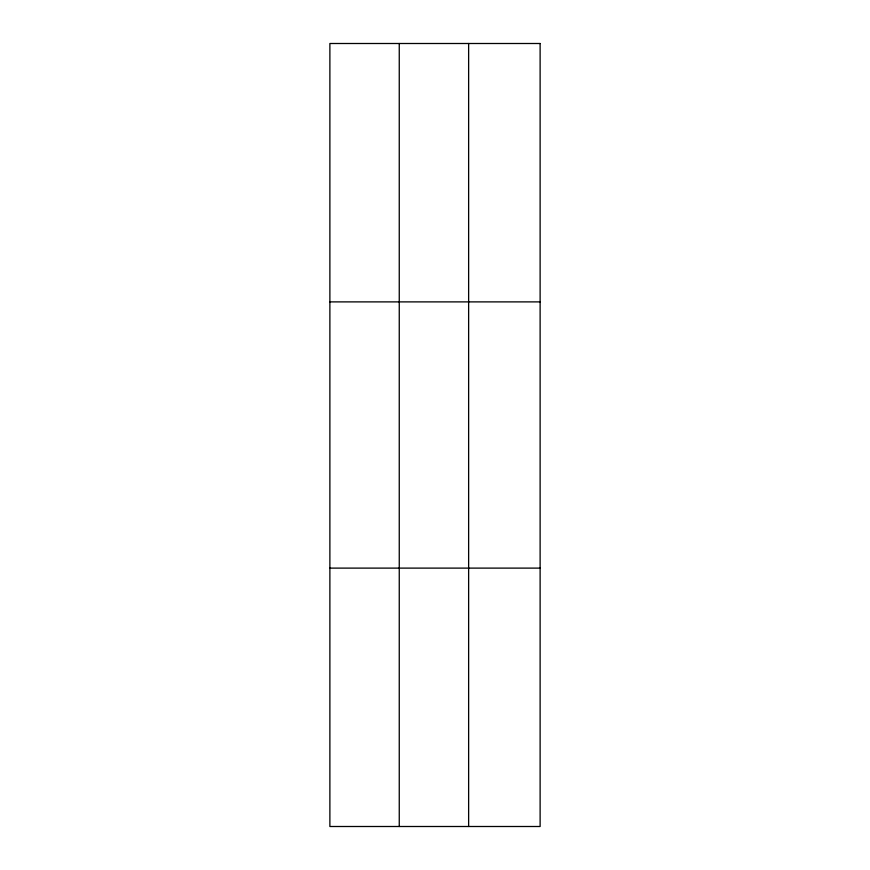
<?xml version="1.0" encoding="UTF-8"?>
<svg xmlns="http://www.w3.org/2000/svg" width="870" height="870" viewBox="0 0 870 870"><rect width="100%" height="100%" fill="white"/><g stroke="black" fill="none" stroke-linecap="round" stroke-linejoin="round"><path stroke-width="1.3" d="M399.254 826.5L399.254 43.5M468.636 826.5L468.636 43.5M329.882 301.89L540.118 301.89M329.882 568.11L540.118 568.11M540.118 43.5L540.118 826.5L329.882 826.5L329.882 43.5L540.118 43.5"/></g></svg>
